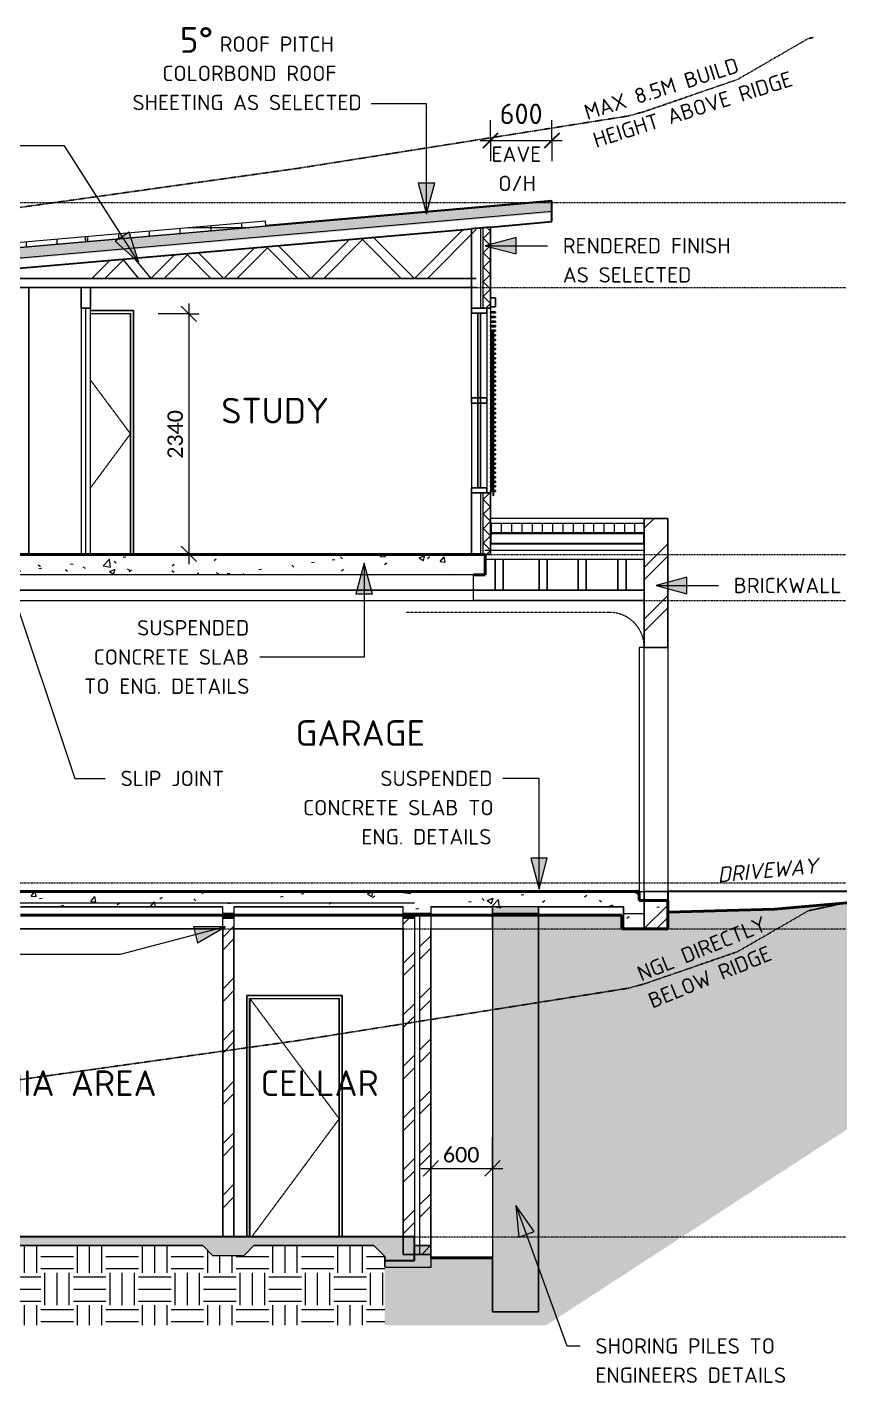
# Model space of a CAD drawing. Header units: millimetres. Extents: x -33161 to -5534, y 27411 to 40678.
# Drawn here: x -13526 to -5534, y 27466 to 40678 of the extents above; entities that cross this region are included whole.
import ezdxf

# ---------------------------------------------------------------- set-up
doc = ezdxf.new("R2010")
doc.units = ezdxf.units.MM
for name, pattern in [('Centre', [30, 12, -6, 6, -6]), ('Dash 2_5mm', [5, 2.5, -2.5]), ('Dashed - Tight 0_18 Pen', [3.46, 1.2, -0.53, 1.2, -0.53]), ('Elevation Swings', [3, 2, -1])]:
    doc.linetypes.add(name, pattern=pattern)
for name, color, linetype, lineweight in [('A-ANNO-DIMS', 211, 'Continuous', 9), ('A-ANNO-DIMS-100', 211, 'Continuous', 9), ('A-DETL', 90, 'Continuous', 9), ('A-DETL-GENF', 92, 'Continuous', 9), ('A-DETL-MEDM', 33, 'Continuous', 25), ('A-DETL-THIN', 151, 'Continuous', 9), ('A-DETL-WIDE', 214, 'Continuous', 50), ('A-DOOR', 31, 'Continuous', 9), ('A-DOOR-FRAM', 31, 'Continuous', 18), ('A-FLOR', 192, 'Continuous', 9), ('A-FLOR-LEVL', 51, 'Continuous', 9), ('A-FLOR-PATT', 8, 'Continuous', 35), ('A-GLAZ', 151, 'Continuous', 9), ('A-ROOF', 132, 'Continuous', 9), ('A-ROOF-PATT', 132, 'Continuous', 9), ('A-WALL', 113, 'Continuous', 9), ('A-WALL-PATT', 111, 'Continuous', 25), ('E-ELEC-FIXT', 91, 'Continuous', 9), ('G-ANNO-TEXT', 231, 'Continuous', 9), ('I-WALL', 2, 'Continuous', 9), ('Q-CASE', 31, 'Continuous', 9)]:
    doc.layers.add(name, color=color, linetype=linetype, lineweight=lineweight)
doc.styles.add('Calibri', font='calibri.ttf', dxfattribs={"height": 150})
doc.styles.add('ISOCPEUR', font='ISOCPEUR.ttf', dxfattribs={"height": 200})
doc.styles.add('ISOCPEUR_1', font='ISOCPEUR.ttf', dxfattribs={"height": 250})
doc.styles.add('ISOCPEUR_2', font='ISOCPEUR.ttf', dxfattribs={"height": 150})
doc.styles.add('ISOCPEUR_I', font='', dxfattribs={"height": 150})
doc.styles.get('ISOCPEUR_I').set_extended_font_data('ISOCPEUR', italic=True)
doc.dimstyles.new('1_5mm_Calibri_Orange_2', dxfattribs={"dimscale": 304.8, "dimtxt": 176.602264, "dimasz": 0.492126, "dimexe": 0.328084, "dimexo": 0.0625, "dimgap": 0, "dimtad": 1, "dimdec": 0, "dimzin": 0, "dimdsep": 46, "dimtxsty": 'Calibri', "dimblk1": 'OBLIQUE', "dimblk2": 'OBLIQUE', "dimsah": 1, "dimcen": 0.09, "dimdle": 0.328084, "dimazin": 0, "dimtfac": 1, "dimtdec": 4, "dimtix": 1, "dimtmove": 0, "dimatfit": 3, "dimfxl": 0.984252, "dimfxlon": 1, "dimtvp": 1, "dimtolj": 1, "dimtzin": 0, "dimarcsym": 2})
doc.dimstyles.new('1_5mm_Calibrii', dxfattribs={"dimscale": 304.8, "dimtxt": 176.602264, "dimasz": 0.492126, "dimexe": 0.328084, "dimexo": 0.0625, "dimgap": 0, "dimtad": 1, "dimdec": 0, "dimzin": 0, "dimdsep": 46, "dimtxsty": 'Calibri', "dimblk1": 'OBLIQUE', "dimblk2": 'OBLIQUE', "dimsah": 1, "dimcen": 0.09, "dimdle": 0.328084, "dimazin": 0, "dimtfac": 1, "dimtdec": 4, "dimtix": 1, "dimtmove": 0, "dimatfit": 3, "dimfxl": 0.984252, "dimfxlon": 1, "dimtvp": 1, "dimtolj": 1, "dimtzin": 0, "dimarcsym": 2})
doc.dimstyles.new('Diagonal_-_2_0mm_ISO', dxfattribs={"dimscale": 304.8, "dimtxt": 200.550994, "dimasz": 0.492126, "dimexe": 0.656168, "dimexo": 0.0625, "dimgap": 0.328084, "dimtad": 1, "dimdec": 0, "dimzin": 0, "dimdsep": 46, "dimtxsty": 'ISOCPEUR', "dimblk1": 'OBLIQUE', "dimblk2": 'OBLIQUE', "dimsah": 1, "dimcen": 0.09, "dimdle": 0.328084, "dimazin": 0, "dimtfac": 1, "dimtdec": 4, "dimtix": 1, "dimtmove": 0, "dimatfit": 3, "dimfxl": 0.656168, "dimfxlon": 1, "dimtvp": 1, "dimtolj": 1, "dimtzin": 0, "dimarcsym": 2})
pattern_1 = [(45, (-15932.94, 33024.34), (-251.447, 251.447), []), (45, (-15932.94, 33405.34), (-251.447, 251.447), [])]
pattern_2 = [(50, (-15932.94, 33024.34), (582.989, -51.005), [60.96, -670.56]), (355, (-15932.94, 33024.34), (-112.777, 611.382), [48.768, -536.448]), (100.451, (-15884.36, 33020.1), (470.216, 560.373), [51.808, -569.888]), (46.184, (-15932.94, 33186.9), (867.453, -134.537), [91.44, -1005.84]), (96.636, (-15860.65, 33175.7), (759.69, 791.77), [77.71, -854.83]), (351.184, (-15932.9, 33186.9), (759.696, 791.76), [73.15, -804.67]), (21, (-15851.66, 33146.26), (485.166, -327.249), [60.96, -670.56]), (326, (-15851.66, 33146.26), (197.767, 589.402), [48.768, -536.448]), (71.451, (-15811.23, 33119), (682.934, 262.148), [51.808, -569.888]), (37.5, (-15932.94, 33024.34), (9.883, 270.576), [26.822, -503.123, 26.822, -1056.234]), (37.5, (-15932.94, 33024.34), (9.883, 270.576), [-556.768, -517.754, 26.822, -511.658]), (7.5, (-15932.94, 33024.34), (213.8225, 320.578), [26.822, -283.667, 26.822, -696.163]), (7.5, (-15932.94, 33024.34), (213.8225, 320.578), [-337.312, -490.931, 26.822, -178.41]), (327.5, (-16114.2, 33024.34), (433.891, -18.3325), [26.822, -176.378, 26.822, -1448.41]), (327.5, (-16114.2, 33024.34), (433.891, -18.3325), [-230.022, -607.162, 26.822, -814.426]), (317.5, (-16195.48, 33024.34), (474.014, 81.365), [26.822, -237.338, 26.822, -991.616]), (317.5, (-16195.48, 33024.34), (474.014, 81.365), [-290.982, -394.208, 26.822, -570.586])]
pattern_3 = [(0, (-15932.94, 33024.34), (0, 300), []), (90, (-15932.94, 33024.34), (-300, 2e-14), [])]
pattern_4 = [(0, (-15932.94, 33024.34), (317.5, 317.5), [317.5, -317.5]), (0, (-15932.94, 33143.4), (317.5, 317.5), [317.5, -317.5]), (0, (-15932.94, 33262.46), (317.5, 317.5), [317.5, -317.5]), (90, (-15893.25, 33302.15), (-317.5, 317.5), [317.5, -317.5]), (90, (-15774.2, 33302.15), (-317.5, 317.5), [317.5, -317.5]), (90, (-15655.13, 33302.15), (-317.5, 317.5), [317.5, -317.5])]

# ---------------------------------------------------------------- blocks, each defined once
blk = doc.blocks.new('Panelift Door - 5000-2447540-Section A-A')
at = {"layer": 'A-DOOR', "linetype": 'Elevation Swings'}
blk.add_line((-7850, 34975), (-9831, 34975), dxfattribs=at)
at = {"layer": 'A-DOOR', "lineweight": 18}
for p, q in [((-7509, 34634), (-7560, 34634)), ((-7560, 34634), (-7560, 32254)), ((-7509, 32254), (-7509, 34634)), ((-7560, 32254), (-7509, 32254))]:
    blk.add_line(p, q, dxfattribs=at)
at = {"layer": 'A-DOOR', "linetype": 'Elevation Swings'}
blk.add_arc((-7850, 34634), 341, 0, 90, dxfattribs=at)
blk = doc.blocks.new('Single - Timber Frame  - 870x2400-2599626-Section A-A')
at = {"layer": 'A-DOOR'}
for p, q in [((-12519, 37885), (-12909, 37885)), ((-12519, 35545), (-12519, 37885)), ((-12909, 35545), (-12519, 35545))]:
    blk.add_line(p, q, dxfattribs=at)
at = {"layer": 'A-DOOR', "linetype": 'Dashed - Tight 0_18 Pen'}
for p, q in [((-12909, 37239), (-12519, 36715)), ((-12519, 36715), (-12909, 36188))]:
    blk.add_line(p, q, dxfattribs=at)
at = {"layer": 'A-DOOR-FRAM', "lineweight": 9}
for p, q in [((-12489, 37915), (-12909, 37915)), ((-12909, 37888), (-12516, 37888)), ((-12516, 35540), (-12516, 37888)), ((-12489, 35540), (-12489, 37915)), ((-12531, 35540), (-12531, 35545))]:
    blk.add_line(p, q, dxfattribs=at)
blk = doc.blocks.new('2 panel 1 mullion_900 - AF1832T-1604644-Section A-A')
at = {"layer": 'A-GLAZ', "lineweight": 25}
for p, q in [((-9044, 37940), (-9194, 37940)), ((-9194, 37940), (-9194, 37890)), ((-9044, 37890), (-9044, 37940)), ((-9194, 37890), (-9044, 37890)), ((-9107, 37890), (-9132, 37890)), ((-9132, 37890), (-9132, 36190)), ((-9107, 36190), (-9107, 37890)), ((-9044, 37065), (-9194, 37065)), ((-9194, 37065), (-9194, 37015)), ((-9194, 37015), (-9044, 37015)), ((-9044, 37015), (-9044, 37065)), ((-9044, 36190), (-9194, 36190)), ((-9194, 36190), (-9194, 36140)), ((-9194, 36140), (-9044, 36140)), ((-9132, 36190), (-9107, 36190)), ((-9044, 36140), (-9044, 36190))]:
    blk.add_line(p, q, dxfattribs=at)
at = {"layer": 'A-GLAZ'}
for p, q in [((-9194, 37065), (-9194, 37890)), ((-9044, 37890), (-9044, 37065)), ((-9194, 37015), (-9194, 36190)), ((-9044, 37015), (-9044, 36190))]:
    blk.add_line(p, q, dxfattribs=at)
blk = doc.blocks.new('Windows 1 - Windows 1-1602304-Section A-A')
at = {"layer": 'Q-CASE', "lineweight": 25}
for p, q in [((-8959, 38040), (-9009, 38040)), ((-9009, 38040), (-9009, 37953)), ((-9009, 37953), (-8959, 37953)), ((-8959, 37953), (-8959, 38040)), ((-8959, 37903), (-9009, 37903)), ((-9009, 37903), (-9009, 37893)), ((-9009, 37893), (-8959, 37893)), ((-8959, 37858), (-9009, 37858)), ((-9009, 37858), (-9009, 37848)), ((-9009, 37848), (-8959, 37848)), ((-8959, 37813), (-9009, 37813)), ((-9009, 37813), (-9009, 37803)), ((-9009, 37803), (-8959, 37803)), ((-8959, 37893), (-8959, 37903)), ((-8959, 37848), (-8959, 37858)), ((-8959, 37803), (-8959, 37813)), ((-8959, 37769), (-9009, 37769)), ((-9009, 37769), (-9009, 37759)), ((-9009, 37759), (-8959, 37759)), ((-8959, 37724), (-9009, 37724)), ((-9009, 37724), (-9009, 37714)), ((-9009, 37714), (-8959, 37714)), ((-8959, 37680), (-9009, 37680)), ((-9009, 37680), (-9009, 37670)), ((-9009, 37670), (-8959, 37670)), ((-8959, 37759), (-8959, 37769)), ((-8959, 37714), (-8959, 37724)), ((-8959, 37670), (-8959, 37680)), ((-8959, 37635), (-9009, 37635)), ((-9009, 37635), (-9009, 37625)), ((-9009, 37625), (-8959, 37625)), ((-8959, 37590), (-9009, 37590)), ((-9009, 37590), (-9009, 37580)), ((-9009, 37580), (-8959, 37580)), ((-8959, 37546), (-9009, 37546)), ((-9009, 37546), (-9009, 37536)), ((-9009, 37536), (-8959, 37536)), ((-8959, 37625), (-8959, 37635)), ((-8959, 37580), (-8959, 37590)), ((-8959, 37536), (-8959, 37546)), ((-8959, 37501), (-9009, 37501)), ((-9009, 37501), (-9009, 37491)), ((-9009, 37491), (-8959, 37491)), ((-8959, 37456), (-9009, 37456)), ((-9009, 37456), (-9009, 37446)), ((-9009, 37446), (-8959, 37446)), ((-8959, 37412), (-9009, 37412)), ((-9009, 37412), (-9009, 37402)), ((-9009, 37402), (-8959, 37402)), ((-8959, 37491), (-8959, 37501)), ((-8959, 37446), (-8959, 37456)), ((-8959, 37402), (-8959, 37412)), ((-8959, 37367), (-9009, 37367)), ((-9009, 37367), (-9009, 37357)), ((-9009, 37357), (-8959, 37357)), ((-8959, 37323), (-9009, 37323)), ((-9009, 37323), (-9009, 37313)), ((-9009, 37313), (-8959, 37313)), ((-8959, 37278), (-9009, 37278)), ((-9009, 37278), (-9009, 37268)), ((-9009, 37268), (-8959, 37268)), ((-8959, 37357), (-8959, 37367)), ((-8959, 37313), (-8959, 37323)), ((-8959, 37268), (-8959, 37278)), ((-8959, 37233), (-9009, 37233)), ((-9009, 37233), (-9009, 37223)), ((-9009, 37223), (-8959, 37223)), ((-8959, 37189), (-9009, 37189)), ((-9009, 37189), (-9009, 37179)), ((-9009, 37179), (-8959, 37179)), ((-8959, 37144), (-9009, 37144)), ((-9009, 37144), (-9009, 37134)), ((-9009, 37134), (-8959, 37134)), ((-8959, 37223), (-8959, 37233)), ((-8959, 37179), (-8959, 37189)), ((-8959, 37134), (-8959, 37144)), ((-8959, 37100), (-9009, 37100)), ((-9009, 37100), (-9009, 37090)), ((-9009, 37090), (-8959, 37090)), ((-8959, 37055), (-9009, 37055)), ((-9009, 37055), (-9009, 37045)), ((-9009, 37045), (-8959, 37045)), ((-8959, 37010), (-9009, 37010)), ((-9009, 37010), (-9009, 37000)), ((-9009, 37000), (-8959, 37000)), ((-8959, 37090), (-8959, 37100)), ((-8959, 37045), (-8959, 37055)), ((-8959, 37000), (-8959, 37010)), ((-8959, 36966), (-9009, 36966)), ((-9009, 36966), (-9009, 36956)), ((-9009, 36956), (-8959, 36956)), ((-8959, 36921), (-9009, 36921)), ((-9009, 36921), (-9009, 36911)), ((-9009, 36911), (-8959, 36911)), ((-8959, 36876), (-9009, 36876)), ((-9009, 36876), (-9009, 36866)), ((-9009, 36866), (-8959, 36866)), ((-8959, 36956), (-8959, 36966)), ((-8959, 36911), (-8959, 36921)), ((-8959, 36866), (-8959, 36876)), ((-8959, 36832), (-9009, 36832)), ((-9009, 36832), (-9009, 36822)), ((-9009, 36822), (-8959, 36822)), ((-8959, 36787), (-9009, 36787)), ((-9009, 36787), (-9009, 36777)), ((-9009, 36777), (-8959, 36777)), ((-8959, 36743), (-9009, 36743)), ((-9009, 36743), (-9009, 36733)), ((-9009, 36733), (-8959, 36733)), ((-8959, 36822), (-8959, 36832)), ((-8959, 36777), (-8959, 36787)), ((-8959, 36733), (-8959, 36743)), ((-8959, 36698), (-9009, 36698)), ((-9009, 36698), (-9009, 36688)), ((-9009, 36688), (-8959, 36688)), ((-8959, 36653), (-9009, 36653)), ((-9009, 36653), (-9009, 36643)), ((-9009, 36643), (-8959, 36643)), ((-8959, 36609), (-9009, 36609)), ((-9009, 36609), (-9009, 36599)), ((-9009, 36599), (-8959, 36599)), ((-8959, 36688), (-8959, 36698)), ((-8959, 36643), (-8959, 36653)), ((-8959, 36599), (-8959, 36609)), ((-8959, 36564), (-9009, 36564)), ((-9009, 36564), (-9009, 36554)), ((-9009, 36554), (-8959, 36554)), ((-8959, 36520), (-9009, 36520)), ((-9009, 36520), (-9009, 36510)), ((-9009, 36510), (-8959, 36510)), ((-8959, 36475), (-9009, 36475)), ((-9009, 36475), (-9009, 36465)), ((-9009, 36465), (-8959, 36465)), ((-8959, 36554), (-8959, 36564)), ((-8959, 36510), (-8959, 36520)), ((-8959, 36465), (-8959, 36475)), ((-8959, 36430), (-9009, 36430)), ((-9009, 36430), (-9009, 36420)), ((-9009, 36420), (-8959, 36420)), ((-8959, 36386), (-9009, 36386)), ((-9009, 36386), (-9009, 36376)), ((-9009, 36376), (-8959, 36376)), ((-8959, 36341), (-9009, 36341)), ((-9009, 36341), (-9009, 36331)), ((-8959, 36420), (-8959, 36430)), ((-8959, 36376), (-8959, 36386)), ((-8959, 36331), (-8959, 36341)), ((-9009, 36331), (-8959, 36331)), ((-8959, 36296), (-9009, 36296)), ((-9009, 36296), (-9009, 36286)), ((-9009, 36286), (-8959, 36286)), ((-8959, 36252), (-9009, 36252)), ((-9009, 36252), (-9009, 36242)), ((-9009, 36242), (-8959, 36242)), ((-8959, 36207), (-9009, 36207)), ((-9009, 36207), (-9009, 36197)), ((-8959, 36286), (-8959, 36296)), ((-8959, 36242), (-8959, 36252)), ((-8959, 36197), (-8959, 36207)), ((-9009, 36197), (-8959, 36197)), ((-8959, 36163), (-9009, 36163)), ((-9009, 36163), (-9009, 36153)), ((-9009, 36153), (-8959, 36153)), ((-8959, 36153), (-8959, 36163))]:
    blk.add_line(p, q, dxfattribs=at)
at = {"layer": 'Q-CASE'}
for p, q in [((-8993, 37680), (-8993, 37709)), ((-8993, 37709), (-8989, 37709)), ((-8993, 37635), (-8993, 37670)), ((-8989, 37709), (-8989, 37680)), ((-8989, 37670), (-8989, 37635)), ((-8982, 37724), (-8978, 37724)), ((-8982, 37708), (-8982, 37714)), ((-8982, 37680), (-8982, 37708)), ((-8982, 37708), (-8978, 37708)), ((-8982, 37635), (-8982, 37670)), ((-8978, 37714), (-8978, 37708)), ((-8978, 37708), (-8978, 37680)), ((-8978, 37670), (-8978, 37635)), ((-8993, 37590), (-8993, 37625)), ((-8993, 37546), (-8993, 37580)), ((-8993, 37501), (-8993, 37536)), ((-8989, 37625), (-8989, 37590)), ((-8989, 37580), (-8989, 37546)), ((-8989, 37536), (-8989, 37501)), ((-8982, 37590), (-8982, 37625)), ((-8982, 37546), (-8982, 37580)), ((-8982, 37501), (-8982, 37536)), ((-8978, 37625), (-8978, 37590)), ((-8978, 37580), (-8978, 37546)), ((-8978, 37536), (-8978, 37501)), ((-8993, 37456), (-8993, 37491)), ((-8993, 37412), (-8993, 37446)), ((-8993, 37367), (-8993, 37402)), ((-8989, 37491), (-8989, 37456)), ((-8989, 37446), (-8989, 37412)), ((-8989, 37402), (-8989, 37367)), ((-8982, 37456), (-8982, 37491)), ((-8982, 37412), (-8982, 37446)), ((-8982, 37367), (-8982, 37402)), ((-8978, 37491), (-8978, 37456)), ((-8978, 37446), (-8978, 37412)), ((-8978, 37402), (-8978, 37367)), ((-8993, 37323), (-8993, 37357)), ((-8993, 37278), (-8993, 37313)), ((-8993, 37233), (-8993, 37268)), ((-8989, 37357), (-8989, 37323)), ((-8989, 37313), (-8989, 37278)), ((-8989, 37268), (-8989, 37233)), ((-8982, 37323), (-8982, 37357)), ((-8982, 37278), (-8982, 37313)), ((-8982, 37233), (-8982, 37268)), ((-8978, 37357), (-8978, 37323)), ((-8978, 37313), (-8978, 37278)), ((-8978, 37268), (-8978, 37233)), ((-8993, 37189), (-8993, 37223)), ((-8993, 37144), (-8993, 37179)), ((-8993, 37100), (-8993, 37134)), ((-8989, 37223), (-8989, 37189)), ((-8989, 37179), (-8989, 37144)), ((-8989, 37134), (-8989, 37100)), ((-8982, 37189), (-8982, 37223)), ((-8982, 37144), (-8982, 37179)), ((-8982, 37100), (-8982, 37134)), ((-8978, 37223), (-8978, 37189)), ((-8978, 37179), (-8978, 37144)), ((-8978, 37134), (-8978, 37100)), ((-8993, 37055), (-8993, 37090)), ((-8993, 37010), (-8993, 37045)), ((-8993, 36966), (-8993, 37000)), ((-8989, 37090), (-8989, 37055)), ((-8989, 37045), (-8989, 37010)), ((-8989, 37000), (-8989, 36966)), ((-8982, 37055), (-8982, 37090)), ((-8982, 37010), (-8982, 37045)), ((-8982, 36966), (-8982, 37000)), ((-8978, 37090), (-8978, 37055)), ((-8978, 37045), (-8978, 37010)), ((-8978, 37000), (-8978, 36966)), ((-8993, 36921), (-8993, 36956)), ((-8993, 36876), (-8993, 36911)), ((-8993, 36832), (-8993, 36866)), ((-8989, 36956), (-8989, 36921)), ((-8989, 36911), (-8989, 36876)), ((-8989, 36866), (-8989, 36832)), ((-8982, 36921), (-8982, 36956)), ((-8982, 36876), (-8982, 36911)), ((-8982, 36832), (-8982, 36866)), ((-8978, 36956), (-8978, 36921)), ((-8978, 36911), (-8978, 36876)), ((-8978, 36866), (-8978, 36832)), ((-8993, 36787), (-8993, 36822)), ((-8993, 36743), (-8993, 36777)), ((-8993, 36698), (-8993, 36733)), ((-8989, 36822), (-8989, 36787)), ((-8989, 36777), (-8989, 36743)), ((-8989, 36733), (-8989, 36698)), ((-8982, 36787), (-8982, 36822)), ((-8982, 36743), (-8982, 36777)), ((-8982, 36698), (-8982, 36733)), ((-8978, 36822), (-8978, 36787)), ((-8978, 36777), (-8978, 36743)), ((-8978, 36733), (-8978, 36698)), ((-8993, 36653), (-8993, 36688)), ((-8993, 36609), (-8993, 36643)), ((-8993, 36564), (-8993, 36599)), ((-8989, 36688), (-8989, 36653)), ((-8989, 36643), (-8989, 36609)), ((-8989, 36599), (-8989, 36564)), ((-8982, 36653), (-8982, 36688)), ((-8982, 36609), (-8982, 36643)), ((-8982, 36564), (-8982, 36599)), ((-8978, 36688), (-8978, 36653)), ((-8978, 36643), (-8978, 36609)), ((-8978, 36599), (-8978, 36564)), ((-8993, 36520), (-8993, 36554)), ((-8993, 36475), (-8993, 36510)), ((-8993, 36430), (-8993, 36465)), ((-8989, 36554), (-8989, 36520)), ((-8989, 36510), (-8989, 36475)), ((-8989, 36465), (-8989, 36430)), ((-8982, 36520), (-8982, 36554)), ((-8982, 36475), (-8982, 36510)), ((-8982, 36430), (-8982, 36465)), ((-8978, 36554), (-8978, 36520)), ((-8978, 36510), (-8978, 36475)), ((-8978, 36465), (-8978, 36430)), ((-8993, 36386), (-8993, 36420)), ((-8993, 36341), (-8993, 36376)), ((-8989, 36420), (-8989, 36386)), ((-8989, 36376), (-8989, 36341)), ((-8982, 36386), (-8982, 36420)), ((-8982, 36341), (-8982, 36376)), ((-8978, 36420), (-8978, 36386)), ((-8978, 36376), (-8978, 36341)), ((-8993, 36296), (-8993, 36331)), ((-8993, 36252), (-8993, 36286)), ((-8993, 36207), (-8993, 36242)), ((-8989, 36331), (-8989, 36296)), ((-8989, 36286), (-8989, 36252)), ((-8989, 36242), (-8989, 36207)), ((-8982, 36296), (-8982, 36331)), ((-8982, 36252), (-8982, 36286)), ((-8982, 36207), (-8982, 36242)), ((-8978, 36331), (-8978, 36296)), ((-8978, 36286), (-8978, 36252)), ((-8978, 36242), (-8978, 36207)), ((-8993, 36165), (-8993, 36197)), ((-8989, 36165), (-8993, 36165)), ((-8989, 36197), (-8989, 36165)), ((-8982, 36163), (-8982, 36197)), ((-8982, 36146), (-8982, 36153)), ((-8978, 36146), (-8982, 36146)), ((-8982, 36109), (-8982, 36146)), ((-8978, 36109), (-8982, 36109)), ((-8978, 36197), (-8978, 36163)), ((-8978, 36153), (-8978, 36146)), ((-8978, 36146), (-8978, 36109))]:
    blk.add_line(p, q, dxfattribs=at)
blk = doc.blocks.new('3 panel robe door _stretchable_ - 2400-2344980-Section A-A')
at = {"layer": 'A-DOOR', "lineweight": 18}
for p, q in [((-12954, 37940), (-12999, 37940)), ((-12999, 37940), (-12999, 35540)), ((-12954, 35540), (-12954, 37940)), ((-12999, 35540), (-12954, 35540))]:
    blk.add_line(p, q, dxfattribs=at)
at = {"layer": 'A-DOOR'}
blk.add_line((-12909, 35540), (-12909, 37940), dxfattribs=at)
blk = doc.blocks.new('Single - Timber Frame  - 870x2400-V4-Section A-A')
at = {"layer": 'A-DOOR', "linetype": 'Dashed - Tight 0_18 Pen'}
for p, q in [((-11354, 31210), (-10484, 30040)), ((-10484, 30040), (-11336, 28890))]:
    blk.add_line(p, q, dxfattribs=at)
at = {"layer": 'A-DOOR'}
for p, q in [((-10484, 31210), (-11354, 31210)), ((-11354, 31210), (-11354, 28890)), ((-10484, 28890), (-10484, 31210))]:
    blk.add_line(p, q, dxfattribs=at)
at = {"layer": 'A-DOOR-FRAM', "lineweight": 9}
for p, q in [((-10454, 31240), (-11384, 31240)), ((-11384, 31240), (-11384, 28890)), ((-11357, 28890), (-11357, 31213)), ((-11357, 31213), (-10481, 31213)), ((-10481, 28890), (-10481, 31213)), ((-10454, 28890), (-10454, 31240))]:
    blk.add_line(p, q, dxfattribs=at)
blk = doc.blocks.new('Solar Panel_ Face Based - Solar Panel_ Face Based-V7-Section A-A')
at = {"layer": 'E-ELEC-FIXT'}
h = blk.add_hatch(dxfattribs=at)
h.set_pattern_fill('FP_6', color=256, style=0, pattern_type=2)
h.set_pattern_definition(pattern_3)
h.paths.add_polyline_path([(-14708, 38433), (-12955, 38587), (-12959, 38637), (-14712, 38483)])
for p, q in [((-14712, 38483), (-12959, 38637)), ((-12955, 38587), (-14708, 38433)), ((-12959, 38637), (-12955, 38587)), ((-14708, 38433), (-14712, 38483))]:
    blk.add_line(p, q, dxfattribs=at)
blk = doc.blocks.new('Solar Panel_ Face Based - Solar Panel_ Face Based-V8-Section A-A')
at = {"layer": 'E-ELEC-FIXT'}
h = blk.add_hatch(dxfattribs=at)
h.set_pattern_fill('FP_6', color=256, style=0, pattern_type=2)
h.set_pattern_definition(pattern_3)
h.paths.add_polyline_path([(-12955, 38587), (-11201, 38740), (-11206, 38790), (-12959, 38637)])
for p, q in [((-12959, 38637), (-11206, 38790)), ((-11201, 38740), (-12955, 38587)), ((-11206, 38790), (-11201, 38740)), ((-12955, 38587), (-12959, 38637))]:
    blk.add_line(p, q, dxfattribs=at)
blk = doc.blocks.new('DIMBLOCK1-Section A-A')
at = {"layer": 'A-ANNO-DIMS-100'}
for p, q in [((-9009, 39572), (-9009, 39772)), ((-8409, 39572), (-8409, 39772)), ((-9109, 39572), (-8309, 39572)), ((-9009, 39572), (-9009, 39372)), ((-8409, 39572), (-8409, 39372))]:
    blk.add_line(p, q, dxfattribs=at)
at = {"layer": 'A-ANNO-DIMS-100', "lineweight": 35}
for p, q in [((-9009, 39572), (-8934, 39647)), ((-8409, 39572), (-8334, 39647)), ((-9009, 39572), (-9084, 39497)), ((-8409, 39572), (-8484, 39497))]:
    blk.add_line(p, q, dxfattribs=at)
at = {"layer": 'A-ANNO-DIMS-100', "color": 0, "insert": (-8919, 39933), "char_height": 200, "width": 504.03, "attachment_point": 1, "line_spacing_factor": 1.135194, "style": 'ISOCPEUR'}
blk.add_mtext('600', dxfattribs=at)
blk = doc.blocks.new('_Oblique')
at = {"color": 0, "linetype": 'ByBlock', "lineweight": -2}
blk.add_line((-0.5, -0.5), (0.5, 0.5), dxfattribs=at)
blk = doc.blocks.new('DIMBLOCK9-Section A-A')
at = {"layer": 'A-ANNO-DIMS-100'}
for p, q in [((-9589, 29557), (-9589, 29857)), ((-8989, 29557), (-8989, 29857)), ((-9589, 29557), (-9514, 29632)), ((-8989, 29557), (-8914, 29632)), ((-9689, 29557), (-8889, 29557)), ((-9589, 29557), (-9664, 29482)), ((-9589, 29557), (-9589, 29457)), ((-8989, 29557), (-9064, 29482)), ((-8989, 29557), (-8989, 29457))]:
    blk.add_line(p, q, dxfattribs=at)
at = {"layer": 'A-ANNO-DIMS-100', "color": 0, "insert": (-9472, 29765), "char_height": 150, "width": 437.74, "attachment_point": 1, "line_spacing_factor": 1.158048, "style": 'Calibri'}
blk.add_mtext('600', dxfattribs=at)
blk = doc.blocks.new('DIMBLOCK11-Section A-A')
at = {"layer": 'A-ANNO-DIMS-100'}
for p, q in [((-11950, 37885), (-12025, 37960)), ((-11950, 37985), (-11950, 35445)), ((-11950, 37885), (-12250, 37885)), ((-11950, 37885), (-11875, 37810)), ((-11950, 37885), (-11850, 37885)), ((-11950, 35545), (-12250, 35545)), ((-11950, 35545), (-12025, 35620)), ((-11950, 35545), (-11875, 35470)), ((-11950, 35545), (-11850, 35545))]:
    blk.add_line(p, q, dxfattribs=at)
at = {"layer": 'A-ANNO-DIMS-100', "color": 0, "insert": (-12158, 36472), "char_height": 150, "width": 583.66, "attachment_point": 1, "rotation": 90, "line_spacing_factor": 1.158048, "style": 'Calibri'}
blk.add_mtext('2340', dxfattribs=at)

msp = doc.modelspace()

# ---------------------------------------------------------------- hatches: boundary and pattern name
at = {"layer": 'A-DETL-GENF'}
h = msp.add_hatch(dxfattribs=at)
h.set_pattern_fill('FP_8', style=0, pattern_type=2)
h.set_pattern_definition([(5, (-7818.47, 40630.01), (8.7156, -99.6195), [80, -290]), (95, (-7730.06, 40537.36), (-368.592, -32.248), [100, 0, 0, 0]), (185, (-7730.06, 40537.36), (8.7156, -99.6195), [80, -290]), (95, (-7809.75, 40530.4), (-368.592, -32.248), [100, 0, 0, 0]), (56.34, (-7809.754, 40530.392), (983.7628975, 1491.412469), [128.062, -4610.249]), (133.66, (-7730.058, 40537.365), (-1227.798386, 1297.925928), [128.062, -4610.249])])
h.paths.add_polyline_path([(-18424.3, 37993.2), (-8409.5, 38869.4), (-8418.6, 38974), (-18433.5, 38097.8)])
h = msp.add_hatch(dxfattribs=at)
h.set_pattern_fill('FP_2', style=0, pattern_type=2)
h.set_pattern_definition(pattern_2)
h.paths.add_polyline_path([(-9059.5, 35340), (-9059.5, 35540), (-15580.8, 35540), (-15580.8, 35340), (-9174.5, 35340)])
h = msp.add_hatch(dxfattribs=at)
h.set_pattern_fill('FP_2', style=0, pattern_type=2)
h.set_pattern_definition(pattern_2)
h.paths.add_polyline_path([(-7279.5, 31890), (-7279.5, 32168), (-7560.5, 32168), (-7560.5, 32254), (-13689.5, 32254), (-13689.5, 32340), (-15579.5, 32340), (-15579.5, 32115), (-15469.5, 32115), (-15469.5, 32190), (-13849.5, 32190), (-13849.5, 31938), (-13592.1, 31938), (-13592.1, 32104), (-11619.4, 32104), (-11619.4, 32024), (-11509.4, 32024), (-11509.4, 32104), (-9859.5, 32104), (-9859.5, 32024), (-9589.5, 32024), (-9589.5, 32104), (-8989.5, 32104), (-8989.5, 32024), (-8539.5, 32024), (-8539.5, 32104), (-7710.5, 32104), (-7710.5, 31890)])
h = msp.add_hatch(dxfattribs=at)
h.set_pattern_fill('FP_9', color=8, style=0, pattern_type=2)
h.set_pattern_definition(pattern_4)
h.paths.add_polyline_path([(-8670.5, 28028.4), (-8463.4, 28028.4), (-5533.7, 29936.1), (-5533.7, 32144.2), (-6239.9, 32082.4), (-7279.5, 32054), (-7279.5, 31890), (-7729.5, 31890), (-7729.5, 32024), (-8539.5, 32024), (-8539.5, 28160.2), (-8989.5, 28160.2), (-8989.5, 28685.9), (-9589.5, 28685.9), (-9589.5, 28590), (-10039.5, 28590), (-10039.5, 28028.4)])
h.paths.add_polyline_path([(-29445.2, 28028.4), (-24019.5, 28028.4), (-24019.5, 28390), (-24469.5, 28390), (-24469.5, 28589), (-27869.5, 28589), (-27869.5, 28304), (-28319.5, 28304), (-28319.5, 28590), (-29445.2, 28590)])
for color, points in [(31, [(-8989.5, 28160.2), (-8539.5, 28160.2), (-8539.5, 32105), (-8989.5, 32104), (-8989.5, 29596.9)]), (8, [(-11509.4, 31994), (-11509.4, 32024), (-11619.4, 32024), (-11619.4, 31994), (-11511.6, 31994)]), (8, [(-9859.5, 32024), (-9859.5, 31994), (-9749.5, 31994), (-9749.5, 32024)])]:
    msp.add_hatch(color=color, dxfattribs=at).paths.add_polyline_path(points)
h = msp.add_hatch(dxfattribs=at)
h.set_pattern_fill('FP_2', style=0, pattern_type=2)
h.set_pattern_definition(pattern_2)
h.paths.add_polyline_path([(-27950.7, 28304), (-27869.5, 28304), (-27868.5, 28590), (-27738.5, 28720), (-24600.5, 28720), (-24469.5, 28589), (-24469.5, 28390), (-24019.5, 28390), (-24019.5, 28690), (-23904.5, 28805), (-18414.5, 28805), (-18314.5, 28705), (-18014.5, 28705), (-17914.5, 28805), (-15774.5, 28805), (-15674.5, 28705), (-15374.5, 28705), (-15274.5, 28805), (-11814.4, 28805), (-11714.4, 28705), (-11414.4, 28705), (-11314.4, 28805), (-10147.5, 28805), (-10039.5, 28697), (-10039.5, 28590), (-9589.5, 28590), (-9589.5, 28805), (-9749.5, 28805), (-9749.5, 28890), (-24299.5, 28890), (-24299.5, 28804), (-28319.5, 28804), (-28319.5, 28304)])
h = msp.add_hatch(dxfattribs=at)
h.set_pattern_fill('FP_9', color=8, style=0, pattern_type=2)
h.set_pattern_definition(pattern_4)
h.paths.add_polyline_path([(-18983.9, 28028.4), (-10039.5, 28028.4), (-10039.5, 28697), (-10147.5, 28805), (-11314.4, 28805), (-11414.4, 28705), (-11714.4, 28705), (-11814.4, 28805), (-15274.5, 28805), (-15374.5, 28705), (-15674.5, 28705), (-15774.5, 28805), (-17914.5, 28805), (-18014.5, 28705), (-18314.5, 28705), (-18414.5, 28805), (-23904.5, 28805), (-24019.5, 28690), (-24019.5, 28028.4), (-20478.4, 28028.4)])
h.paths.add_polyline_path([(-26456.3, 28589), (-24469.5, 28589), (-24600.5, 28720), (-27738.5, 28720), (-27869.5, 28589)])
at = {"layer": 'A-FLOR-PATT', "lineweight": 9}
h = msp.add_hatch(dxfattribs=at)
h.set_pattern_fill('FP_2', color=256, style=0, pattern_type=2)
h.set_pattern_definition(pattern_2)
h.paths.add_polyline_path([(-15579.5, 35340), (-9059, 35340), (-9059, 35540), (-15579.5, 35540)])
at = {"layer": 'A-ROOF-PATT'}
h = msp.add_hatch(dxfattribs=at)
h.set_pattern_fill('FP_5', color=256, style=0, pattern_type=2)
h.set_pattern_definition([(90, (0, 34648.65), (-100, 6e-15), [])])
h.paths.add_polyline_path([(-9009.5, 35745.6), (-7509.5, 35745.6), (-7509.5, 35841.2), (-9009.5, 35841.2)])
at = {"layer": 'A-WALL-PATT', "lineweight": 9}
h = msp.add_hatch(dxfattribs=at)
h.set_pattern_fill('FP_4', color=256, angle=225, style=0, pattern_type=2)
h.set_pattern_definition([(135, (-9009.46, 37135.06), (-70.7107, -70.7107), []), (225, (-9009.46, 37135.06), (70.7107, -70.7107), [])])
h.paths.add_polyline_path([(-9009.5, 35540), (-9009.5, 36140), (-9084.5, 36140), (-9084.5, 35540)])
h.paths.add_polyline_path([(-9009.5, 37940), (-9009.5, 38730.1), (-9084.5, 38723.5), (-9084.5, 37940)])
h = msp.add_hatch(dxfattribs=at)
h.set_pattern_fill('FP_1', color=256, style=0, pattern_type=2)
h.set_pattern_definition(pattern_1)
h.paths.add_polyline_path([(-7509.5, 31890), (-7279.5, 31890), (-7279.5, 32254), (-7509.5, 32254), (-7509.5, 32082.4)])
h.paths.add_polyline_path([(-7509.5, 34634), (-7279.5, 34634), (-7279.5, 35890), (-7509.5, 35890)])
h = msp.add_hatch(dxfattribs=at)
h.set_pattern_fill('FP_1', color=256, style=0, pattern_type=2)
h.set_pattern_definition(pattern_1)
h.paths.add_polyline_path([(-11511.6, 28890), (-11509.4, 28890), (-11509.4, 32040), (-11619.4, 32040), (-11619.4, 28890)])
h = msp.add_hatch(dxfattribs=at)
h.set_pattern_fill('FP_1', color=256, style=0, pattern_type=2)
h.set_pattern_definition(pattern_1)
h.paths.add_polyline_path([(-9749.5, 28718), (-9749.5, 32040), (-9859.5, 32040), (-9859.5, 28718)])
h = msp.add_hatch(dxfattribs=at)
h.set_pattern_fill('FP_1', color=256, style=0, pattern_type=2)
h.set_pattern_definition(pattern_1)
h.paths.add_polyline_path([(-9699.5, 28718), (-9589.5, 28718), (-9589.5, 32040), (-9699.5, 32040), (-9699.5, 29596.9)])
at = {"layer": 'G-ANNO-TEXT'}
for points in [[(-9632.5, 38857.1), (-9552.1, 39157.1), (-9712.9, 39157.1)], [(-12437.6, 38383), (-12530.7, 38679.3), (-12666.4, 38593.1)], [(-9059.6, 38548), (-8759.6, 38467.6), (-8759.6, 38628.4)], [(-10240.3, 35455.4), (-10320.6, 35155.4), (-10159.9, 35155.4)], [(-7393.4, 35237), (-7093.4, 35156.6), (-7093.4, 35317.4)], [(-8535.2, 32278.9), (-8454.8, 32578.9), (-8615.6, 32578.9)], [(-11595.1, 31909.5), (-11905.6, 31910.9), (-11864.7, 31755.4)], [(-8760.3, 29194.6), (-8733.5, 28885.2), (-8582.4, 28940)]]:
    msp.add_hatch(color=7, dxfattribs=at).paths.add_polyline_path(points)

# ---------------------------------------------------------------- linework, layer by layer
at = {"layer": 'A-DETL', "linetype": 'Dash 2_5mm', "lineweight": 25}
for p, q in [((-6601.7, 40167.2), (-5908.9, 40567.2)), ((-5908.9, 40567.2), (-5863.5, 40576.8)), ((-7509.4, 39854.6), (-6601.7, 40167.2)), ((-7663.7, 39812.4), (-8559.7, 39670.5)), ((-7663.7, 39812.4), (-7509.4, 39854.6)), ((-8559.7, 39670.5), (-9982.7, 39445.1)), ((-9982.7, 39445.1), (-10891.4, 39301.2)), ((-10891.4, 39301.2), (-13599.5, 38920.6)), ((-5908.9, 32067.2), (-5533.7, 32146.9)), ((-6601.7, 31667.2), (-5908.9, 32067.2)), ((-7509.4, 31354.6), (-6601.7, 31667.2)), ((-7663.7, 31312.4), (-8559.7, 31170.5)), ((-7663.7, 31312.4), (-7509.4, 31354.6)), ((-8559.7, 31170.5), (-9982.7, 30945.1)), ((-9982.7, 30945.1), (-10891.4, 30801.2)), ((-10891.4, 30801.2), (-13599.5, 30420.6))]:
    msp.add_line(p, q, dxfattribs=at)
at = {"layer": 'A-DETL', "lineweight": 35}
msp.add_line((-9009.5, 38730.1), (-9194.5, 38713.9), dxfattribs=at)
at = {"layer": 'A-DETL'}
for p, q in [((-9174.5, 35340), (-13689.5, 35340)), ((-9174.5, 35090), (-9174.5, 35340)), ((-13689.5, 35090), (-9174.5, 35090)), ((-8539.5, 32024), (-8539.5, 28160.2)), ((-9589.5, 28685.9), (-9589.5, 28590)), ((-9589.5, 28590), (-10039.5, 28590))]:
    msp.add_line(p, q, dxfattribs=at)
at = {"layer": 'A-DETL', "lineweight": 25}
msp.add_line((-13689.5, 35190), (-9174.5, 35190), dxfattribs=at)
at = {"layer": 'A-DETL-MEDM'}
for p, q in [((-14640.8, 38230), (-9149.5, 38230)), ((-16109.5, 38140), (-9149.5, 38140)), ((-8964.5, 35190), (-8964.5, 35492.5)), ((-8884.5, 35492.5), (-8884.5, 35190)), ((-8534.5, 35190), (-8534.5, 35492.5)), ((-8454.5, 35492.5), (-8454.5, 35190)), ((-8154.5, 35190), (-8154.5, 35492.5)), ((-8074.5, 35492.5), (-8074.5, 35190)), ((-7767.2, 35190), (-7767.2, 35492.5)), ((-7687.2, 35492.5), (-7687.2, 35190)), ((-7509.5, 35190), (-9174.5, 35190)), ((-9174.5, 35090), (-7509.5, 35090)), ((-11619.4, 32104), (-13592.1, 32104)), ((-9859.5, 32104), (-11509.4, 32104)), ((-8989.5, 32104), (-9589.5, 32104)), ((-7710.5, 32104), (-8539.5, 32104)), ((-7710.5, 31890), (-7710.5, 32104)), ((-13592.1, 31890), (-11619.4, 31890)), ((-11509.4, 31890), (-9859.5, 31890)), ((-9749.5, 28890), (-24299.5, 28890)), ((-11814.4, 28805), (-15274.5, 28805)), ((-10147.5, 28805), (-11314.4, 28805)), ((-10039.5, 28697), (-10147.5, 28805)), ((-9749.5, 28805), (-9749.5, 28890)), ((-9589.5, 28805), (-9749.5, 28805)), ((-9589.5, 28685.9), (-9589.5, 28805)), ((-10039.5, 28597), (-10039.5, 28697))]:
    msp.add_line(p, q, dxfattribs=at)
at = {"layer": 'A-DETL-THIN'}
for p, q in [((-10760.6, 38230), (-10395.3, 38595.3)), ((-10255.8, 38607.5), (-10633.3, 38230)), ((-10255.8, 38607.5), (-9878.3, 38230)), ((-9751, 38230), (-10151.3, 38630.2)), ((-9751, 38230), (-9274.1, 38707)), ((-9149.5, 38704.3), (-9623.8, 38230)), ((-12095.9, 38452.6), (-12318.6, 38230)), ((-11963.2, 38458.1), (-12191.3, 38230)), ((-11963.2, 38458.1), (-11735, 38230)), ((-11607.7, 38230), (-11858.6, 38480.8)), ((-11607.7, 38230), (-11317, 38520.8)), ((-11184.2, 38526.3), (-11480.5, 38230)), ((-11184.2, 38526.3), (-10887.9, 38230)), ((-10760.6, 38230), (-11079.6, 38549)), ((-12726.7, 38397.5), (-12894.2, 38230)), ((-12587.4, 38409.5), (-12766.9, 38230)), ((-12436.8, 38230), (-12587.6, 38409.6)), ((-12483.9, 38426.1), (-12319.3, 38230)), ((-9063.6, 35582.5), (-7503.6, 35582.5)), ((-9063.6, 35492.5), (-7503.6, 35492.5)), ((-8539.5, 32105), (-8989.5, 32105)), ((-8989.5, 32105), (-8989.5, 28160.2)), ((-8539.5, 28160.2), (-8539.5, 32105)), ((-11619.4, 31890), (-11619.4, 32104)), ((-11509.4, 32024), (-11619.4, 32024)), ((-11619.4, 32024), (-11619.4, 31994)), ((-11619.4, 31994), (-11509.4, 31994)), ((-11509.4, 32104), (-11509.4, 31890)), ((-11509.4, 31994), (-11509.4, 32024)), ((-9859.5, 31890), (-9859.5, 32104)), ((-9749.5, 32024), (-9859.5, 32024)), ((-9859.5, 32024), (-9859.5, 31994)), ((-9859.5, 31994), (-9749.5, 31994)), ((-9749.5, 31994), (-9749.5, 32024)), ((-9589.5, 32104), (-9589.5, 31890)), ((-8989.5, 31890), (-8989.5, 32104)), ((-8539.5, 32104), (-8539.5, 32024)), ((-9589.5, 31890), (-8989.5, 31890)), ((-11714.4, 28705), (-11814.4, 28805)), ((-11314.4, 28805), (-11414.4, 28705)), ((-11414.4, 28705), (-11714.4, 28705)), ((-8989.5, 28160.2), (-8989.5, 28685.9)), ((-8539.5, 28160.2), (-8989.5, 28160.2)), ((-8989.5, 28160.2), (-8539.5, 28160.2))]:
    msp.add_line(p, q, dxfattribs=at)
at = {"layer": 'A-DETL-WIDE'}
for p, q in [((-9059.5, 35540), (-15580.8, 35540)), ((-9059.5, 35340), (-9059.5, 35540)), ((-9174.5, 35340), (-9059.5, 35340)), ((-7560.5, 32254), (-13689.5, 32254)), ((-7560.5, 32168), (-7560.5, 32254)), ((-7279.5, 32168), (-7560.5, 32168)), ((-7279.5, 32054), (-7279.5, 32168)), ((-5533.7, 32144.2), (-6239.9, 32082.4)), ((-13592.1, 32024), (-8539.5, 32024)), ((-7729.5, 32024), (-8539.5, 32024)), ((-7729.5, 31890), (-7729.5, 32024)), ((-6239.9, 32082.4), (-7279.5, 32054)), ((-7279.5, 32054), (-7279.5, 31890)), ((-7279.5, 31890), (-7729.5, 31890)), ((-8989.5, 28685.9), (-9589.5, 28685.9))]:
    msp.add_line(p, q, dxfattribs=at)
at = {"layer": 'A-FLOR', "lineweight": 35}
for p, q in [((-9059, 35540), (-15579.5, 35540)), ((-9059, 35340), (-9059, 35540)), ((-9174.5, 35340), (-9059, 35340)), ((-7279.5, 32254), (-7279.5, 32054)), ((-5533.7, 32254), (-7279.5, 32254)), ((-9749.5, 28890), (-24139.5, 28890)), ((-9749.5, 28660), (-9749.5, 28890)), ((-10039.5, 28660), (-9749.5, 28660))]:
    msp.add_line(p, q, dxfattribs=at)
at = {"layer": 'A-FLOR'}
for p, q in [((-9749.5, 32140), (-13689.5, 32140)), ((-8539.5, 32039), (-8989.5, 32039))]:
    msp.add_line(p, q, dxfattribs=at)
at = {"layer": 'A-FLOR-LEVL', "linetype": 'Centre'}
for p, q in [((-32780.5, 38970), (-5543, 38970)), ((-32780.5, 38140), (-5543, 38140)), ((-32780.5, 35540), (-5543, 35540)), ((-32780.5, 35090), (-5543, 35090)), ((-32780.5, 32340), (-5543, 32340)), ((-32780.5, 31890), (-5543, 31890)), ((-32780.5, 28890), (-5543, 28890))]:
    msp.add_line(p, q, dxfattribs=at)
at = {"layer": 'A-ROOF'}
for p, q in [((-18594.5, 38092.3), (-8409.5, 38983.4)), ((-18594.5, 37991.9), (-8409.5, 38883)), ((-7509.5, 35841.2), (-9009.5, 35841.2)), ((-9009.5, 35744.6), (-7509.5, 35744.6))]:
    msp.add_line(p, q, dxfattribs=at)
at = {"layer": 'A-ROOF', "lineweight": 35}
for p, q in [((-8409.5, 38984.4), (-11201.2, 38740.1)), ((-8409.5, 38782.6), (-8409.5, 38984.4)), ((-18109.5, 37934), (-9194.5, 38713.9)), ((-9009.5, 38730.1), (-8409.5, 38782.6)), ((-7509.5, 35745.6), (-9009.5, 35745.6)), ((-9009.5, 35745.6), (-9009.5, 35644.6)), ((-7509.5, 35644.6), (-7509.5, 35745.6)), ((-9009.5, 35644.6), (-7509.5, 35644.6))]:
    msp.add_line(p, q, dxfattribs=at)
at = {"layer": 'A-WALL', "lineweight": 25}
for p, q in [((-9194.5, 38713.9), (-9194.5, 37940)), ((-9009.5, 37940), (-9009.5, 38730.1)), ((-9194.5, 37940), (-9009.5, 37940)), ((-9194.5, 36140), (-9194.5, 35540)), ((-9009.5, 36140), (-9194.5, 36140)), ((-9009.5, 35540), (-9009.5, 36140)), ((-7279.5, 35890), (-7509.5, 35890)), ((-7509.5, 35890), (-7509.5, 34634)), ((-7279.5, 34634), (-7279.5, 35890)), ((-9059, 35540), (-9009.5, 35540)), ((-7509.5, 34634), (-7279.5, 34634)), ((-7279.5, 32254), (-7509.5, 32254)), ((-7509.5, 32254), (-7509.5, 31890)), ((-11509.4, 32040), (-11619.4, 32040)), ((-9589.5, 32040), (-9859.5, 32040)), ((-11619.4, 31890), (-11619.4, 28890)), ((-11509.4, 28890), (-11509.4, 31890)), ((-9859.5, 31890), (-9859.5, 28718)), ((-9589.5, 28718), (-9589.5, 31890)), ((-9859.5, 28718), (-9589.5, 28718))]:
    msp.add_line(p, q, dxfattribs=at)
at = {"layer": 'A-WALL'}
for p, q in [((-9104.5, 38721.8), (-9104.5, 37940)), ((-9084.5, 38723.5), (-9084.5, 37940)), ((-9194.5, 38140), (-10509.5, 38140)), ((-9009.5, 37940), (-9009.5, 37902.6)), ((-9009.5, 37892.6), (-9009.5, 37858)), ((-9009.5, 37848), (-9009.5, 37813.4)), ((-9009.5, 37803.4), (-9009.5, 37768.8)), ((-9009.5, 37758.8), (-9009.5, 37724.1)), ((-9009.5, 37714.1), (-9009.5, 37679.5)), ((-9009.5, 37669.5), (-9009.5, 37634.9)), ((-9009.5, 37624.9), (-9009.5, 37590.3)), ((-9009.5, 37580.3), (-9009.5, 37545.7)), ((-9009.5, 37535.7), (-9009.5, 37501.1)), ((-9009.5, 37491.1), (-9009.5, 37456.5)), ((-9009.5, 37446.5), (-9009.5, 37411.8)), ((-9009.5, 37401.8), (-9009.5, 37367.2)), ((-9009.5, 37357.2), (-9009.5, 37322.6)), ((-9009.5, 37312.6), (-9009.5, 37278)), ((-9009.5, 37268), (-9009.5, 37233.4)), ((-9009.5, 37223.4), (-9009.5, 37188.8)), ((-9009.5, 37178.8), (-9009.5, 37144.1)), ((-9009.5, 37134.1), (-9009.5, 37099.5)), ((-9009.5, 37089.5), (-9009.5, 37054.9)), ((-9009.5, 37044.9), (-9009.5, 37010.3)), ((-9009.5, 37000.3), (-9009.5, 36965.7)), ((-9009.5, 36955.7), (-9009.5, 36921.1)), ((-9009.5, 36911.1), (-9009.5, 36876.5)), ((-9009.5, 36866.5), (-9009.5, 36831.8)), ((-9009.5, 36821.8), (-9009.5, 36787.2)), ((-9009.5, 36777.2), (-9009.5, 36742.6)), ((-9009.5, 36732.6), (-9009.5, 36698)), ((-9009.5, 36688), (-9009.5, 36653.4)), ((-9009.5, 36643.4), (-9009.5, 36608.8)), ((-9009.5, 36598.8), (-9009.5, 36564.1)), ((-9009.5, 36554.1), (-9009.5, 36519.5)), ((-9009.5, 36509.5), (-9009.5, 36474.9)), ((-9009.5, 36464.9), (-9009.5, 36430.3)), ((-9009.5, 36420.3), (-9009.5, 36385.7)), ((-9009.5, 36375.7), (-9009.5, 36341.1)), ((-9009.5, 36331.1), (-9009.5, 36296.5)), ((-9009.5, 36286.5), (-9009.5, 36251.8)), ((-9009.5, 36241.8), (-9009.5, 36207.2)), ((-9104.5, 36140), (-9104.5, 35540)), ((-9084.5, 36140), (-9084.5, 35540)), ((-9009.5, 36197.2), (-9009.5, 36162.6)), ((-9009.5, 36152.6), (-9009.5, 36140)), ((-7509.5, 35890), (-9009.5, 35890)), ((-7279.5, 34634), (-7279.5, 32254)), ((-9749.5, 32040), (-9749.5, 28890)), ((-9699.5, 32040), (-9699.5, 28718)), ((-8989.5, 32040), (-8539.5, 32040)), ((-7710.5, 32040), (-7509.5, 32040)), ((-11384.4, 28890), (-11384.4, 31240)), ((-11384.4, 31240), (-10454.4, 31240)), ((-10454.4, 31240), (-10454.4, 28890))]:
    msp.add_line(p, q, dxfattribs=at)
at = {"layer": 'G-ANNO-TEXT', "color": 7}
for p, q in [((-10166, 39930.2), (-10172.8, 39930.2)), ((-9632.5, 39930.2), (-10166, 39930.2)), ((-9632.5, 38857.1), (-9632.5, 39930.2)), ((-13161.6, 39522), (-13675.1, 39522)), ((-12437.6, 38383), (-13161.6, 39522)), ((-9552.1, 39157.1), (-9712.9, 39157.1)), ((-9712.9, 39157.1), (-9632.5, 38857.1)), ((-9632.5, 38857.1), (-9552.1, 39157.1)), ((-12530.7, 38679.3), (-12666.4, 38593.1)), ((-12666.4, 38593.1), (-12437.6, 38383)), ((-12437.6, 38383), (-12530.7, 38679.3)), ((-8759.6, 38628.4), (-9059.6, 38548)), ((-8759.6, 38467.6), (-8759.6, 38628.4)), ((-9059.6, 38548), (-8759.6, 38467.6)), ((-9059.6, 38548), (-8453, 38548)), ((-10240.3, 35455.4), (-10320.6, 35155.4)), ((-10159.9, 35155.4), (-10240.3, 35455.4)), ((-10240.3, 35455.4), (-10240.3, 34537.5)), ((-13714.6, 35312.5), (-13060.7, 33356.6)), ((-7093.4, 35317.4), (-7393.4, 35237)), ((-7093.4, 35156.6), (-7093.4, 35317.4)), ((-10320.6, 35155.4), (-10159.9, 35155.4)), ((-7393.4, 35237), (-7093.4, 35156.6)), ((-7393.4, 35237), (-6786.8, 35237)), ((-10240.3, 34537.5), (-11257.5, 34537.5)), ((-13060.7, 33356.6), (-12817.5, 33356.6)), ((-12817.5, 33356.6), (-12764.6, 33356.6)), ((-8535.2, 33356.6), (-8889.3, 33356.6)), ((-8535.2, 32278.9), (-8535.2, 33356.6)), ((-8454.8, 32578.9), (-8615.6, 32578.9)), ((-8615.6, 32578.9), (-8535.2, 32278.9)), ((-8535.2, 32278.9), (-8454.8, 32578.9)), ((-11595.1, 31909.5), (-12618.1, 31640.4)), ((-11595.1, 31909.5), (-11905.6, 31910.9)), ((-11905.6, 31910.9), (-11864.7, 31755.4)), ((-11864.7, 31755.4), (-11595.1, 31909.5)), ((-12618.1, 31640.4), (-13635.3, 31640.4)), ((-8760.3, 29194.6), (-8733.5, 28885.2)), ((-8582.4, 28940), (-8760.3, 29194.6)), ((-8760.3, 29194.6), (-8263.7, 27826.1)), ((-8733.5, 28885.2), (-8582.4, 28940)), ((-8263.7, 27826.1), (-8135.5, 27826.1))]:
    msp.add_line(p, q, dxfattribs=at)
at = {"layer": 'I-WALL', "lineweight": 25}
for p, q in [((-13509.5, 38140), (-13599.5, 38140)), ((-13509.5, 35540), (-13509.5, 38140)), ((-12999.5, 38140), (-12999.5, 37940)), ((-12909.5, 38140), (-12999.5, 38140)), ((-12909.5, 37940), (-12909.5, 38140)), ((-12999.5, 37940), (-12909.5, 37940))]:
    msp.add_line(p, q, dxfattribs=at)
at = {"layer": 'I-WALL'}
for p, q in [((-12999.5, 38140), (-13509.5, 38140)), ((-10509.5, 38140), (-12909.5, 38140)), ((-12909.5, 37915), (-12489.5, 37915)), ((-12489.5, 37915), (-12489.5, 35540))]:
    msp.add_line(p, q, dxfattribs=at)

# ---------------------------------------------------------------- block references
at = {"layer": 'A-DOOR'}
for name in ['3 panel robe door _stretchable_ - 2400-2344980-Section A-A', 'Single - Timber Frame  - 870x2400-2599626-Section A-A', 'Panelift Door - 5000-2447540-Section A-A', 'Single - Timber Frame  - 870x2400-V4-Section A-A']:
    msp.add_blockref(name, (0, 0), dxfattribs=at)
at = {"layer": 'A-GLAZ'}
msp.add_blockref('2 panel 1 mullion_900 - AF1832T-1604644-Section A-A', (0, 0), dxfattribs=at)
at = {"layer": 'E-ELEC-FIXT'}
for name in ['Solar Panel_ Face Based - Solar Panel_ Face Based-V8-Section A-A', 'Solar Panel_ Face Based - Solar Panel_ Face Based-V7-Section A-A']:
    msp.add_blockref(name, (0, 0), dxfattribs=at)
at = {"layer": 'Q-CASE'}
msp.add_blockref('Windows 1 - Windows 1-1602304-Section A-A', (0, 0), dxfattribs=at)

# ---------------------------------------------------------------- texts
at = {"layer": 'G-ANNO-TEXT', "color": 7, "attachment_point": 1}
for s, insert, char_height, width, style in [('5°', (-12037.5, 40678.1), 250, 400.844, 'ISOCPEUR_1'), ('      ROOF PITCH', (-12221.2, 40587.3), 150, 1964.134, 'ISOCPEUR_2'), ('COLORBOND ROOF', (-12207.9, 40302.9), 150, 1940.084, 'ISOCPEUR_2'), ('SHEETING AS SELECTED', (-12499, 40018.5), 150, 2637.552, 'ISOCPEUR_2'), ('EAVE ', (-8998.7, 39514.6), 150, 673.417, 'ISOCPEUR_2'), ('O/H', (-8932.6, 39230.1), 150, 416.877, 'ISOCPEUR_2'), ('RENDERED FINISH ', (-8303, 38623), 150, 1940.084, 'ISOCPEUR_2'), ('AS SELECTED', (-8303, 38338.6), 150, 1491.139, 'ISOCPEUR_2'), ('STUDY', (-11633.3, 37065.4), 250, 1234.599, 'ISOCPEUR_1'), ('BRICKWALL', (-6636.8, 35312), 150, 1234.599, 'ISOCPEUR_2'), ('SUSPENDED ', (-12454, 34899.1), 150, 1266.666, 'ISOCPEUR_2'), ('CONCRETE SLAB ', (-12877.3, 34614.7), 150, 1779.746, 'ISOCPEUR_2'), ('TO ENG. DETAILS', (-12970, 34330.3), 150, 1891.983, 'ISOCPEUR_2'), ('GARAGE', (-10908, 33924), 250, 1483.122, 'ISOCPEUR_1'), ('SLIP JOINT', (-12614.6, 33431.6), 150, 1186.497, 'ISOCPEUR_2'), ('SUSPENDED ', (-10082, 33431.6), 150, 1266.666, 'ISOCPEUR_2'), ('CONCRETE SLAB TO ', (-10836, 33147.2), 150, 2180.59, 'ISOCPEUR_2'), ('ENG. DETAILS', (-10267.2, 32862.8), 150, 1491.139, 'ISOCPEUR_2'), ('MEDIA AREA', (-14203.1, 30511.9), 250, 2276.793, 'ISOCPEUR_1'), ('CELLAR', (-11249, 30511.9), 250, 1378.902, 'ISOCPEUR_1'), ('SHORING PILES TO ', (-7985.5, 27901.1), 150, 2148.523, 'ISOCPEUR_2'), ('ENGINEERS DETAILS', (-7985.5, 27616.6), 150, 2180.59, 'ISOCPEUR_2')]:
    msp.add_mtext(s, dxfattribs=dict(at, insert=insert, char_height=char_height, width=width, style=style))
at = {"layer": 'G-ANNO-TEXT', "color": 7, "char_height": 150, "attachment_point": 1}
for s, insert, width, rotation, style in [('MAX 8.5M BUILD ', (-8110.4, 39914.1), 1908.016, 17.53187, 'ISOCPEUR_2'), ('HEIGHT ABOVE RIDGE', (-8024.7, 39642.9), 2340.927, 17.53187, 'ISOCPEUR_2'), ('DRIVEWAY', (-6804.6, 32490.7), 1154.43, 5.34074, 'ISOCPEUR_I'), ('NGL DIRECTLY ', (-7595.1, 31515.2), 1675.527, 22.14309, 'ISOCPEUR_2'), ('BELOW RIDGE', (-7487.9, 31251.7), 1475.105, 22.14309, 'ISOCPEUR_2')]:
    msp.add_mtext(s, dxfattribs=dict(at, insert=insert, width=width, rotation=rotation, style=style))

# ---------------------------------------------------------------- dimensions: what is measured, and where the dimension line sits
at = {"layer": 'A-ANNO-DIMS'}
for base, p1, p2, dimstyle, picture, middle in [((-8409.5, 39572.4), (-9009.5, 39372.4), (-8409.5, 39372.4), 'Diagonal_-_2_0mm_ISO', 'DIMBLOCK1-Section A-A', (-8709.5, 39772.4)), ((-8989.5, 29557.2), (-9589.5, 29857.2), (-8989.5, 29857.2), '1_5mm_Calibrii', 'DIMBLOCK9-Section A-A', (-9289.5, 29634.1))]:
    dim = msp.add_linear_dim(base=base, p1=p1, p2=p2, dimstyle=dimstyle, override={"dimpost": '<>', "dimfxl": 600}, dxfattribs=at)
    dim.commit()
    dim.dimension.update_dxf_attribs({"geometry": picture, "text_midpoint": middle})
dim = msp.add_linear_dim(base=(-11950.2, 35545), p1=(-12250.2, 37885), p2=(-12250.2, 35545), angle=90, dimstyle='1_5mm_Calibri_Orange_2', override={"dimpost": '<>', "dimfxl": 2340}, dxfattribs=at)
dim.commit()
dim.dimension.update_dxf_attribs({"geometry": 'DIMBLOCK11-Section A-A', "text_midpoint": (-12027, 36715)})

doc.saveas('drawing.dxf')
